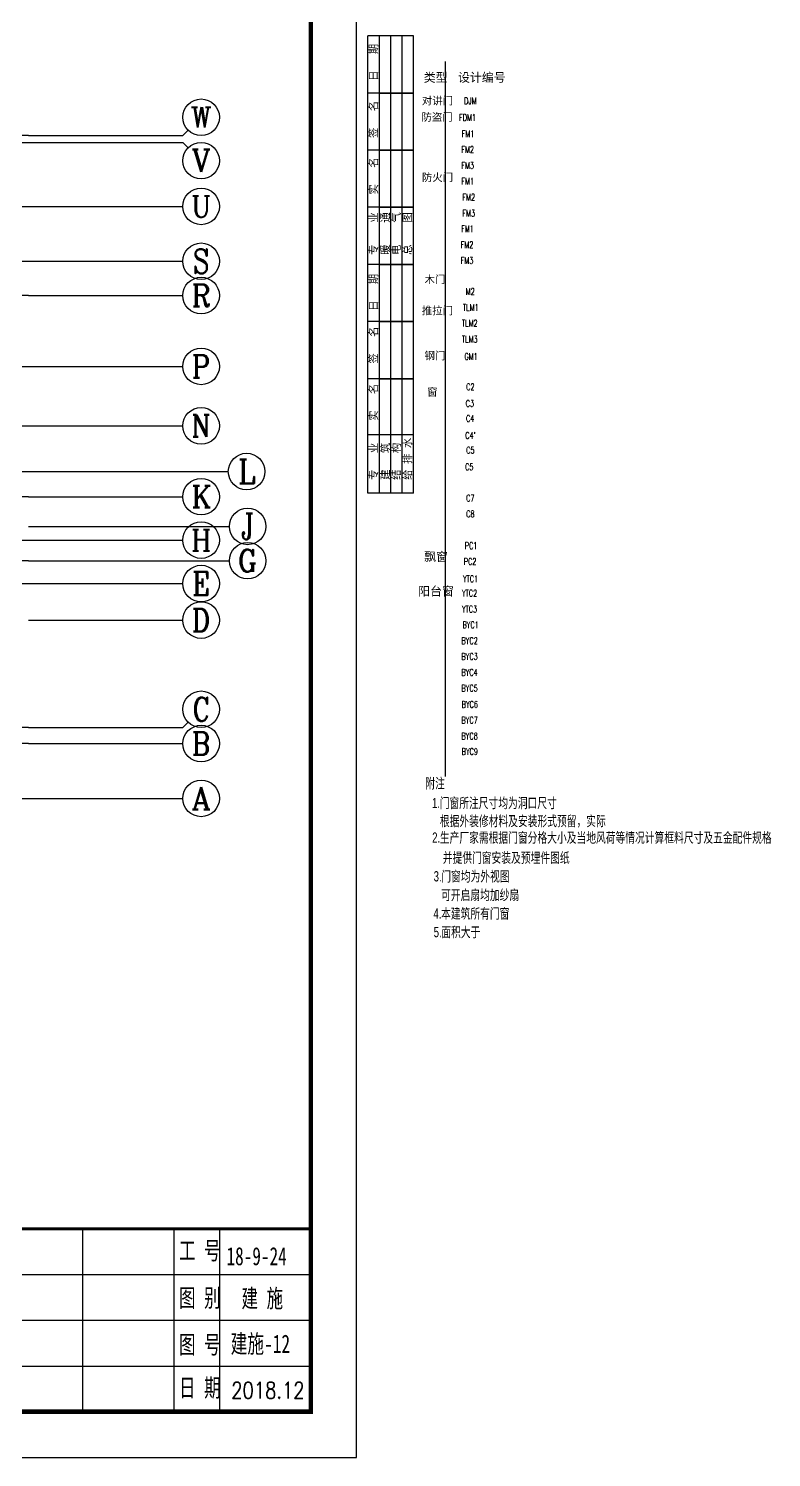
# Model space of a CAD drawing. Header units: metres. Extents: x -2059701 to -1976317, y -1316185 to -1264697.
# Drawn here: x -1992581 to -1976317, y -1314442 to -1283186 of the extents above; entities that cross this region are included whole.
import ezdxf
from ezdxf.enums import TextEntityAlignment as Align

# ---------------------------------------------------------------- set-up
doc = ezdxf.new("R2010")
doc.units = ezdxf.units.M
for name, color, linetype in [('AXIS', 7, 'Continuous'), ('AXIS_TEXT', 7, 'Continuous'), ('DOTE', 7, 'Continuous'), ('PUB_TAB', 7, 'Continuous'), ('PUB_TEXT', 7, 'Continuous'), ('PUB_TITLE', 7, 'Continuous'), ('TUK', 7, 'Continuous')]:
    doc.layers.add(name, color=color, linetype=linetype)
doc.styles.add('_HZTXT', font='txt.shx')
doc.styles.add('_TCH_AXIS', font='COMPLEX')
doc.styles.add('_TCH_WDTABLE', font='SIMPLEX')
doc.styles.add('bzhz', font='BZXW')
doc.styles.add('COMPLEX', font='COMPLEX')
doc.styles.add('HZ', font='txt')
doc.styles.add('HZTXT', font='txt')

# ---------------------------------------------------------------- blocks, each defined once
blk = doc.blocks.new('_AXISO')
blk.add_circle((0, 0), 0.5)
at = {"layer": 'AXIS_TEXT', "style": 'COMPLEX', "width": 1.041667}
blk.add_attdef('A', text='', height=0.56, dxfattribs=at).set_placement((-0.25, -0.28), (0.25, -0.28), align=Align.FIT)

msp = doc.modelspace()

# ---------------------------------------------------------------- linework, layer by layer
for p, q in [((-1985151, -1293346), (-1985151, -1283346)), ((-1985151, -1293324), (-1985151, -1283346)), ((-1984151, -1283346), (-1985151, -1283346)), ((-1984901, -1293346), (-1984901, -1283346)), ((-1984901, -1293324), (-1984901, -1283346)), ((-1984651, -1293346), (-1984651, -1283346)), ((-1984651, -1293324), (-1984651, -1283346)), ((-1984401, -1293346), (-1984401, -1283346)), ((-1984401, -1293324), (-1984401, -1283346)), ((-1984151, -1293346), (-1984151, -1283346)), ((-1984151, -1284596), (-1985151, -1284596)), ((-1984151, -1285846), (-1985151, -1285846)), ((-1984151, -1287096), (-1985151, -1287096)), ((-1984151, -1288346), (-1985151, -1288346)), ((-1984744, -1288346), (-1985151, -1288346)), ((-1984151, -1289596), (-1985151, -1289596)), ((-1984151, -1290846), (-1985151, -1290846)), ((-1984744, -1290846), (-1985151, -1290846)), ((-1984151, -1292074), (-1985151, -1292074)), ((-1984151, -1292074), (-1985151, -1292074)), ((-1984744, -1292074), (-1985151, -1292074)), ((-1984151, -1293346), (-1985151, -1293346)), ((-2006401, -1309442), (-1986401, -1309442)), ((-1991401, -1309442), (-1991401, -1313442)), ((-1989401, -1309442), (-1989401, -1313442)), ((-1989401, -1309442), (-1989401, -1313442)), ((-1988401, -1309442), (-1988401, -1313442))]:
    msp.add_line(p, q)
at = {"const_width": 60}
msp.add_lwpolyline([(-1986375, -1309442), (-2010401, -1309442), (-2010401, -1313467)], dxfattribs=at)
at = {"layer": 'AXIS'}
for p, q in [((-1992581, -1285526), (-1989202, -1285526)), ((-1989085, -1285409), (-1989202, -1285526)), ((-1992581, -1285676), (-1989202, -1285676)), ((-1989085, -1285793), (-1989202, -1285676)), ((-1992581, -1287076), (-1989202, -1287076)), ((-1992581, -1288276), (-1989202, -1288276)), ((-1992581, -1289026), (-1989202, -1289026)), ((-1992581, -1290576), (-1989202, -1290576)), ((-1992581, -1291876), (-1989202, -1291876)), ((-1992581, -1292876), (-1988207, -1292876)), ((-1992581, -1293426), (-1989202, -1293426)), ((-1992581, -1294076), (-1988184, -1294076)), ((-1992581, -1294376), (-1989202, -1294376)), ((-1992581, -1294826), (-1988184, -1294826)), ((-1992581, -1295326), (-1989202, -1295326)), ((-1992581, -1296126), (-1989202, -1296126)), ((-1989085, -1298359), (-1989202, -1298476)), ((-1992581, -1298476), (-1989202, -1298476)), ((-1992581, -1298826), (-1989202, -1298826)), ((-1992581, -1300026), (-1989202, -1300026))]:
    msp.add_line(p, q, dxfattribs=at)
at = {"layer": 'DOTE'}
for p, q in [((-1992581, -1285526), (-2050109, -1285526)), ((-2050109, -1285676), (-1992581, -1285676)), ((-2050109, -1287076), (-1992581, -1287076)), ((-2050109, -1288276), (-1992581, -1288276)), ((-1992581, -1289026), (-2050109, -1289026)), ((-2050109, -1290576), (-1992581, -1290576)), ((-2050109, -1291876), (-1992581, -1291876)), ((-2050109, -1292876), (-1992581, -1292876)), ((-1992581, -1293426), (-2050109, -1293426)), ((-2050109, -1294376), (-1992581, -1294376)), ((-1992581, -1294826), (-2050109, -1294826)), ((-2050109, -1295326), (-1992581, -1295326)), ((-1992581, -1298476), (-2050109, -1298476)), ((-1992581, -1298826), (-2050109, -1298826)), ((-2050109, -1300026), (-1992581, -1300026))]:
    msp.add_line(p, q, dxfattribs=at)
at = {"layer": 'PUB_TAB'}
msp.add_lwpolyline([(-1983458, -1283907), (-1983458, -1299546)], dxfattribs=at)
at = {"layer": 'PUB_TEXT'}
for p, q in [((-1999401, -1310442), (-1986401, -1310442)), ((-2006401, -1311442), (-1986401, -1311442)), ((-1999401, -1312442), (-1986401, -1312442))]:
    msp.add_line(p, q, dxfattribs=at)
at = {"layer": 'PUB_TITLE'}
for p, q in [((-1984901, -1287096), (-1984901, -1283346)), ((-1984651, -1287096), (-1984651, -1283346)), ((-1984401, -1287096), (-1984401, -1283346)), ((-1984151, -1287096), (-1984151, -1283346)), ((-1984901, -1284596), (-1984151, -1284596)), ((-1984901, -1285846), (-1984151, -1285846)), ((-1984151, -1290480), (-1984151, -1286730)), ((-1984901, -1290846), (-1984901, -1287096)), ((-1984901, -1287096), (-1984151, -1287096)), ((-1984901, -1287096), (-1984151, -1287096)), ((-1984651, -1290846), (-1984651, -1287096)), ((-1984401, -1290846), (-1984401, -1287096)), ((-1984901, -1288346), (-1984151, -1288346)), ((-1984901, -1289596), (-1984151, -1289596)), ((-1984901, -1290846), (-1984151, -1290846))]:
    msp.add_line(p, q, dxfattribs=at)
msp.add_lwpolyline([(-2059701, -1314442), (-1985401, -1314442), (-1985401, -1272442), (-2059701, -1272442)], close=True, dxfattribs=at)
at = {"layer": 'PUB_TITLE', "const_width": 100}
msp.add_lwpolyline([(-2057201, -1313442), (-1986401, -1313442), (-1986401, -1273442), (-2057201, -1273442)], close=True, dxfattribs=at)
at = {"layer": 'TUK', "const_width": 100}
msp.add_lwpolyline([(-2010401, -1313442), (-1986401, -1313442), (-1986401, -1309442)], dxfattribs=at)

# ---------------------------------------------------------------- block references
at = {"layer": 'AXIS'}
ref = msp.add_blockref('_AXISO', (-1988802, -1285126), dxfattribs=dict(at, xscale=800, yscale=800, zscale=800))
ref.add_attrib('A', 'W', dxfattribs={"layer": 'AXIS_TEXT', "height": 442, "style": '_TCH_AXIS'}).set_placement((-1989034, -1285347), (-1988571, -1285347), align=Align.FIT)
ref = msp.add_blockref('_AXISO', (-1988802, -1286076), dxfattribs=dict(at, xscale=800, yscale=800, zscale=800))
ref.add_attrib('A', 'V', dxfattribs={"layer": 'AXIS_TEXT', "height": 486, "style": '_TCH_AXIS'}).set_placement((-1989011, -1286319), (-1988594, -1286319), align=Align.FIT)
ref = msp.add_blockref('_AXISO', (-1988802, -1287076), dxfattribs=dict(at, xscale=800, yscale=800, zscale=800))
ref.add_attrib('A', 'U', dxfattribs={"layer": 'AXIS_TEXT', "height": 463, "style": '_TCH_AXIS'}).set_placement((-1989023, -1287308), (-1988582, -1287308), align=Align.FIT)
ref = msp.add_blockref('_AXISO', (-1988802, -1288276), dxfattribs=dict(at, xscale=800, yscale=800, zscale=800))
ref.add_attrib('A', 'S', dxfattribs={"layer": 'AXIS_TEXT', "height": 533, "style": '_TCH_AXIS'}).set_placement((-1988980, -1288542), (-1988625, -1288542), align=Align.FIT)
ref = msp.add_blockref('_AXISO', (-1988802, -1289026), dxfattribs=dict(at, xscale=800, yscale=800, zscale=800))
ref.add_attrib('A', 'R', dxfattribs={"layer": 'AXIS_TEXT', "height": 486, "style": '_TCH_AXIS'}).set_placement((-1989011, -1289269), (-1988594, -1289269), align=Align.FIT)
ref = msp.add_blockref('_AXISO', (-1988802, -1290576), dxfattribs=dict(at, xscale=800, yscale=800, zscale=800))
ref.add_attrib('A', 'P', dxfattribs={"layer": 'AXIS_TEXT', "height": 497, "style": '_TCH_AXIS'}).set_placement((-1989004, -1290825), (-1988601, -1290825), align=Align.FIT)
ref = msp.add_blockref('_AXISO', (-1988802, -1291876), dxfattribs=dict(at, xscale=800, yscale=800, zscale=800))
ref.add_attrib('A', 'N', dxfattribs={"layer": 'AXIS_TEXT', "height": 475, "style": '_TCH_AXIS'}).set_placement((-1989017, -1292113), (-1988588, -1292113), align=Align.FIT)
ref = msp.add_blockref('_AXISO', (-1987807, -1292876), dxfattribs=dict(at, xscale=800, yscale=800, zscale=800))
ref.add_attrib('A', 'L', dxfattribs={"layer": 'AXIS_TEXT', "height": 521, "style": '_TCH_AXIS'}).set_placement((-1987993, -1293136), (-1987621, -1293136), align=Align.FIT)
ref = msp.add_blockref('_AXISO', (-1988802, -1293426), dxfattribs=dict(at, xscale=800, yscale=800, zscale=800))
ref.add_attrib('A', 'K', dxfattribs={"layer": 'AXIS_TEXT', "height": 475, "style": '_TCH_AXIS'}).set_placement((-1989017, -1293663), (-1988588, -1293663), align=Align.FIT)
ref = msp.add_blockref('_AXISO', (-1988802, -1294376), dxfattribs=dict(at, xscale=800, yscale=800, zscale=800))
ref.add_attrib('A', 'H', dxfattribs={"layer": 'AXIS_TEXT', "height": 463, "style": '_TCH_AXIS'}).set_placement((-1989023, -1294608), (-1988582, -1294608), align=Align.FIT)
ref = msp.add_blockref('_AXISO', (-1987784, -1294076), dxfattribs=dict(at, xscale=800, yscale=800, zscale=800))
ref.add_attrib('A', 'J', dxfattribs={"layer": 'AXIS_TEXT', "height": 567, "style": '_TCH_AXIS'}).set_placement((-1987932, -1294359), (-1987636, -1294359), align=Align.FIT)
ref = msp.add_blockref('_AXISO', (-1987784, -1294826), dxfattribs=dict(at, xscale=800, yscale=800, zscale=800))
ref.add_attrib('A', 'G', dxfattribs={"layer": 'AXIS_TEXT', "height": 486, "style": '_TCH_AXIS'}).set_placement((-1987992, -1295069), (-1987576, -1295069), align=Align.FIT)
ref = msp.add_blockref('_AXISO', (-1988802, -1295326), dxfattribs=dict(at, xscale=800, yscale=800, zscale=800))
ref.add_attrib('A', 'E', dxfattribs={"layer": 'AXIS_TEXT', "height": 509, "style": '_TCH_AXIS'}).set_placement((-1988996, -1295580), (-1988608, -1295580), align=Align.FIT)
ref = msp.add_blockref('_AXISO', (-1988802, -1296126), dxfattribs=dict(at, xscale=800, yscale=800, zscale=800))
ref.add_attrib('A', 'D', dxfattribs={"layer": 'AXIS_TEXT', "height": 497, "style": '_TCH_AXIS'}).set_placement((-1989004, -1296375), (-1988601, -1296375), align=Align.FIT)
ref = msp.add_blockref('_AXISO', (-1988802, -1298076), dxfattribs=dict(at, xscale=800, yscale=800, zscale=800))
ref.add_attrib('A', 'C', dxfattribs={"layer": 'AXIS_TEXT', "height": 521, "style": '_TCH_AXIS'}).set_placement((-1988988, -1298336), (-1988616, -1298336), align=Align.FIT)
ref = msp.add_blockref('_AXISO', (-1988802, -1298826), dxfattribs=dict(at, xscale=800, yscale=800, zscale=800))
ref.add_attrib('A', 'B', dxfattribs={"layer": 'AXIS_TEXT', "height": 497, "style": '_TCH_AXIS'}).set_placement((-1989004, -1299075), (-1988601, -1299075), align=Align.FIT)
ref = msp.add_blockref('_AXISO', (-1988802, -1300026), dxfattribs=dict(at, xscale=800, yscale=800, zscale=800))
ref.add_attrib('A', 'A', dxfattribs={"layer": 'AXIS_TEXT', "height": 486, "style": '_TCH_AXIS'}).set_placement((-1989011, -1300269), (-1988594, -1300269), align=Align.FIT)

# ---------------------------------------------------------------- texts
at = {"style": 'HZ'}
for s, p in [('日   期', (-1984941, -1284331)), ('签   名', (-1984941, -1285579)), ('实   名', (-1984941, -1286815)), ('专    业', (-1984941, -1288136)), ('暖    通', (-1984683, -1288136)), ('电    气', (-1984446, -1288136)), ('总    图', (-1984199, -1288136)), ('日   期', (-1984941, -1289362)), ('签   名', (-1984941, -1290515)), ('实   名', (-1984941, -1291765)), ('专   业', (-1984941, -1293058)), ('建   筑', (-1984683, -1293058)), ('结   构', (-1984446, -1293058)), ('给 排 水', (-1984199, -1293058))]:
    msp.add_text(s, height=175, rotation=90, dxfattribs=at).set_placement(p)
at = {"width": 0.7}
for s, height, style, p in [('工 号', 396, 'HZ', (-1989286, -1310114)), ('18-9-24', 396, 'HZ', (-1988247, -1310237)), ('图 别', 396, 'HZ', (-1989286, -1311148)), ('建 施', 396, 'HZ', (-1987918, -1311160)), ('图 号', 396, 'HZ', (-1989286, -1312171)), ('建施-12', 400, 'HZTXT', (-1988154, -1312155)), ('日 期', 396, 'HZ', (-1989286, -1313115))]:
    msp.add_text(s, height=height, dxfattribs=dict(at, style=style)).set_placement(p)
at = {"layer": 'PUB_TAB', "style": '_TCH_WDTABLE'}
for s, height, p in [('类型', 191, (-1983929, -1284352)), ('设计编号', 191, (-1983178, -1284352)), ('对讲门', 167.1, (-1983972, -1284848)), ('防盗门', 167.1, (-1983979, -1285205)), ('防火门', 167.1, (-1983969, -1286524)), ('木门', 167.1, (-1983912, -1288758)), ('推拉门', 167.1, (-1983972, -1289439)), ('钢门', 167.1, (-1983912, -1290424)), ('窗', 167, (-1983855, -1291221)), ('飘窗', 191, (-1983921, -1294834)), ('阳台窗', 191, (-1984050, -1295590))]:
    msp.add_text(s, height=height, dxfattribs=at).set_placement(p)
at = {"layer": 'PUB_TAB'}
for s, height, style, width, p in [('DJM', 147.3, '_TCH_WDTABLE', 0.705882, (-1983045, -1284839)), ('FDM1', 147.3, '_TCH_WDTABLE', 0.705882, (-1983154, -1285206)), ('FM1', 147.3, '_TCH_WDTABLE', 0.705882, (-1983095, -1285560)), ('FM2', 147.3, '_TCH_WDTABLE', 0.705882, (-1983105, -1285906)), ('FM3', 147.3, '_TCH_WDTABLE', 0.705882, (-1983105, -1286253)), ('FM1', 147.3, '_TCH_WDTABLE', 0.705882, (-1983102, -1286600)), ('FM2', 147.3, '_TCH_WDTABLE', 0.705882, (-1983081, -1286950)), ('FM3', 147.3, '_TCH_WDTABLE', 0.705882, (-1983081, -1287300)), ('FM1', 147.3, '_TCH_WDTABLE', 0.705882, (-1983109, -1287638)), ('FM2', 147.3, '_TCH_WDTABLE', 0.705882, (-1983119, -1287988)), ('FM3', 147.3, '_TCH_WDTABLE', 0.705882, (-1983119, -1288332)), ('M2', 147.3, '_TCH_WDTABLE', 0.705882, (-1983008, -1289013)), ('TLM1', 147.3, '_TCH_WDTABLE', 0.705882, (-1983072, -1289359)), ('TLM2', 147.3, '_TCH_WDTABLE', 0.705882, (-1983094, -1289706)), ('TLM3', 147.3, '_TCH_WDTABLE', 0.705882, (-1983094, -1290056)), ('GM1', 147.3, '_TCH_WDTABLE', 0.705882, (-1983038, -1290432)), ('C2', 147.3, '_TCH_WDTABLE', 0.705882, (-1983000, -1291095)), ('C3', 147.3, '_TCH_WDTABLE', 0.705882, (-1983010, -1291459)), ('C4', 147.3, '_TCH_WDTABLE', 0.705882, (-1983003, -1291788)), ("C4'", 147.3, '_TCH_WDTABLE', 0.705882, (-1983020, -1292159)), ('C5', 147.3, '_TCH_WDTABLE', 0.705882, (-1983000, -1292483)), ('C5', 147.3, '_TCH_WDTABLE', 0.705882, (-1983024, -1292846)), ('C7', 147.3, '_TCH_WDTABLE', 0.705882, (-1983000, -1293530)), ('C8', 147.3, '_TCH_WDTABLE', 0.705882, (-1983000, -1293876)), ('PC1', 147.3, '_TCH_WDTABLE', 0.705882, (-1983030, -1294571)), ('PC2', 147.3, '_TCH_WDTABLE', 0.705882, (-1983052, -1294917)), ('YTC1', 147.3, '_TCH_WDTABLE', 0.705882, (-1983072, -1295296)), ('YTC2', 147.3, '_TCH_WDTABLE', 0.705882, (-1983094, -1295610)), ('YTC3', 147.3, '_TCH_WDTABLE', 0.705882, (-1983094, -1295957)), ('BYC1', 147.3, '_TCH_WDTABLE', 0.705882, (-1983080, -1296303)), ('BYC2', 147.3, '_TCH_WDTABLE', 0.705882, (-1983102, -1296650)), ('BYC3', 147.3, '_TCH_WDTABLE', 0.705882, (-1983102, -1296996)), ('BYC4', 147.3, '_TCH_WDTABLE', 0.705882, (-1983104, -1297343)), ('BYC5', 147.3, '_TCH_WDTABLE', 0.705882, (-1983102, -1297689)), ('BYC6', 147.3, '_TCH_WDTABLE', 0.705882, (-1983099, -1298043)), ('BYC7', 147.3, '_TCH_WDTABLE', 0.705882, (-1983102, -1298389)), ('BYC8', 147.3, '_TCH_WDTABLE', 0.705882, (-1983102, -1298736)), ('BYC9', 147.3, '_TCH_WDTABLE', 0.705882, (-1983099, -1299075)), ('附注', 223.8, 'bzhz', 0.7, (-1983894, -1299808)), (':', 224, 'bzhz', 0.7, (-1983580, -1299808)), ('1.', 223.8, 'bzhz', 0.7, (-1983747, -1300237)), ('门窗所注尺寸均为洞口尺寸', 223.76, 'bzhz', 0.7, (-1983579, -1300237)), ('根据外装修材料及安装形式预留，实际', 223.76, 'bzhz', 0.7, (-1983576, -1300632)), ('2.', 223.8, 'bzhz', 0.7, (-1983744, -1300995)), ('生产厂家需根据门窗分格大小及当地风荷等情况计算框料尺寸及五金配件规格', 223.76, 'bzhz', 0.7, (-1983576, -1300995)), ('并提供门窗安装及预埋件图纸', 223.76, 'bzhz', 0.7, (-1983512, -1301435)), ('3.', 223.8, 'bzhz', 0.7, (-1983712, -1301842)), ('门窗均为外视图', 223.8, 'bzhz', 0.7, (-1983545, -1301842)), ('可开启扇均加纱扇', 223.8, 'bzhz', 0.7, (-1983549, -1302249)), ('本建筑所有门窗', 223.8, 'bzhz', 0.7, (-1983549, -1302656)), ('4.', 223.8, 'bzhz', 0.7, (-1983717, -1302656)), ('5.', 223.8, 'bzhz', 0.7, (-1983711, -1303062)), ('面积大于', 223.8, 'bzhz', 0.7, (-1983544, -1303062))]:
    msp.add_text(s, height=height, dxfattribs=dict(at, style=style, width=width)).set_placement(p)
at = {"layer": 'PUB_TEXT', "style": '_HZTXT', "width": 0.8}
msp.add_text('2018.12', height=360, dxfattribs=at).set_placement((-1988143, -1313154))

doc.saveas('drawing.dxf')
